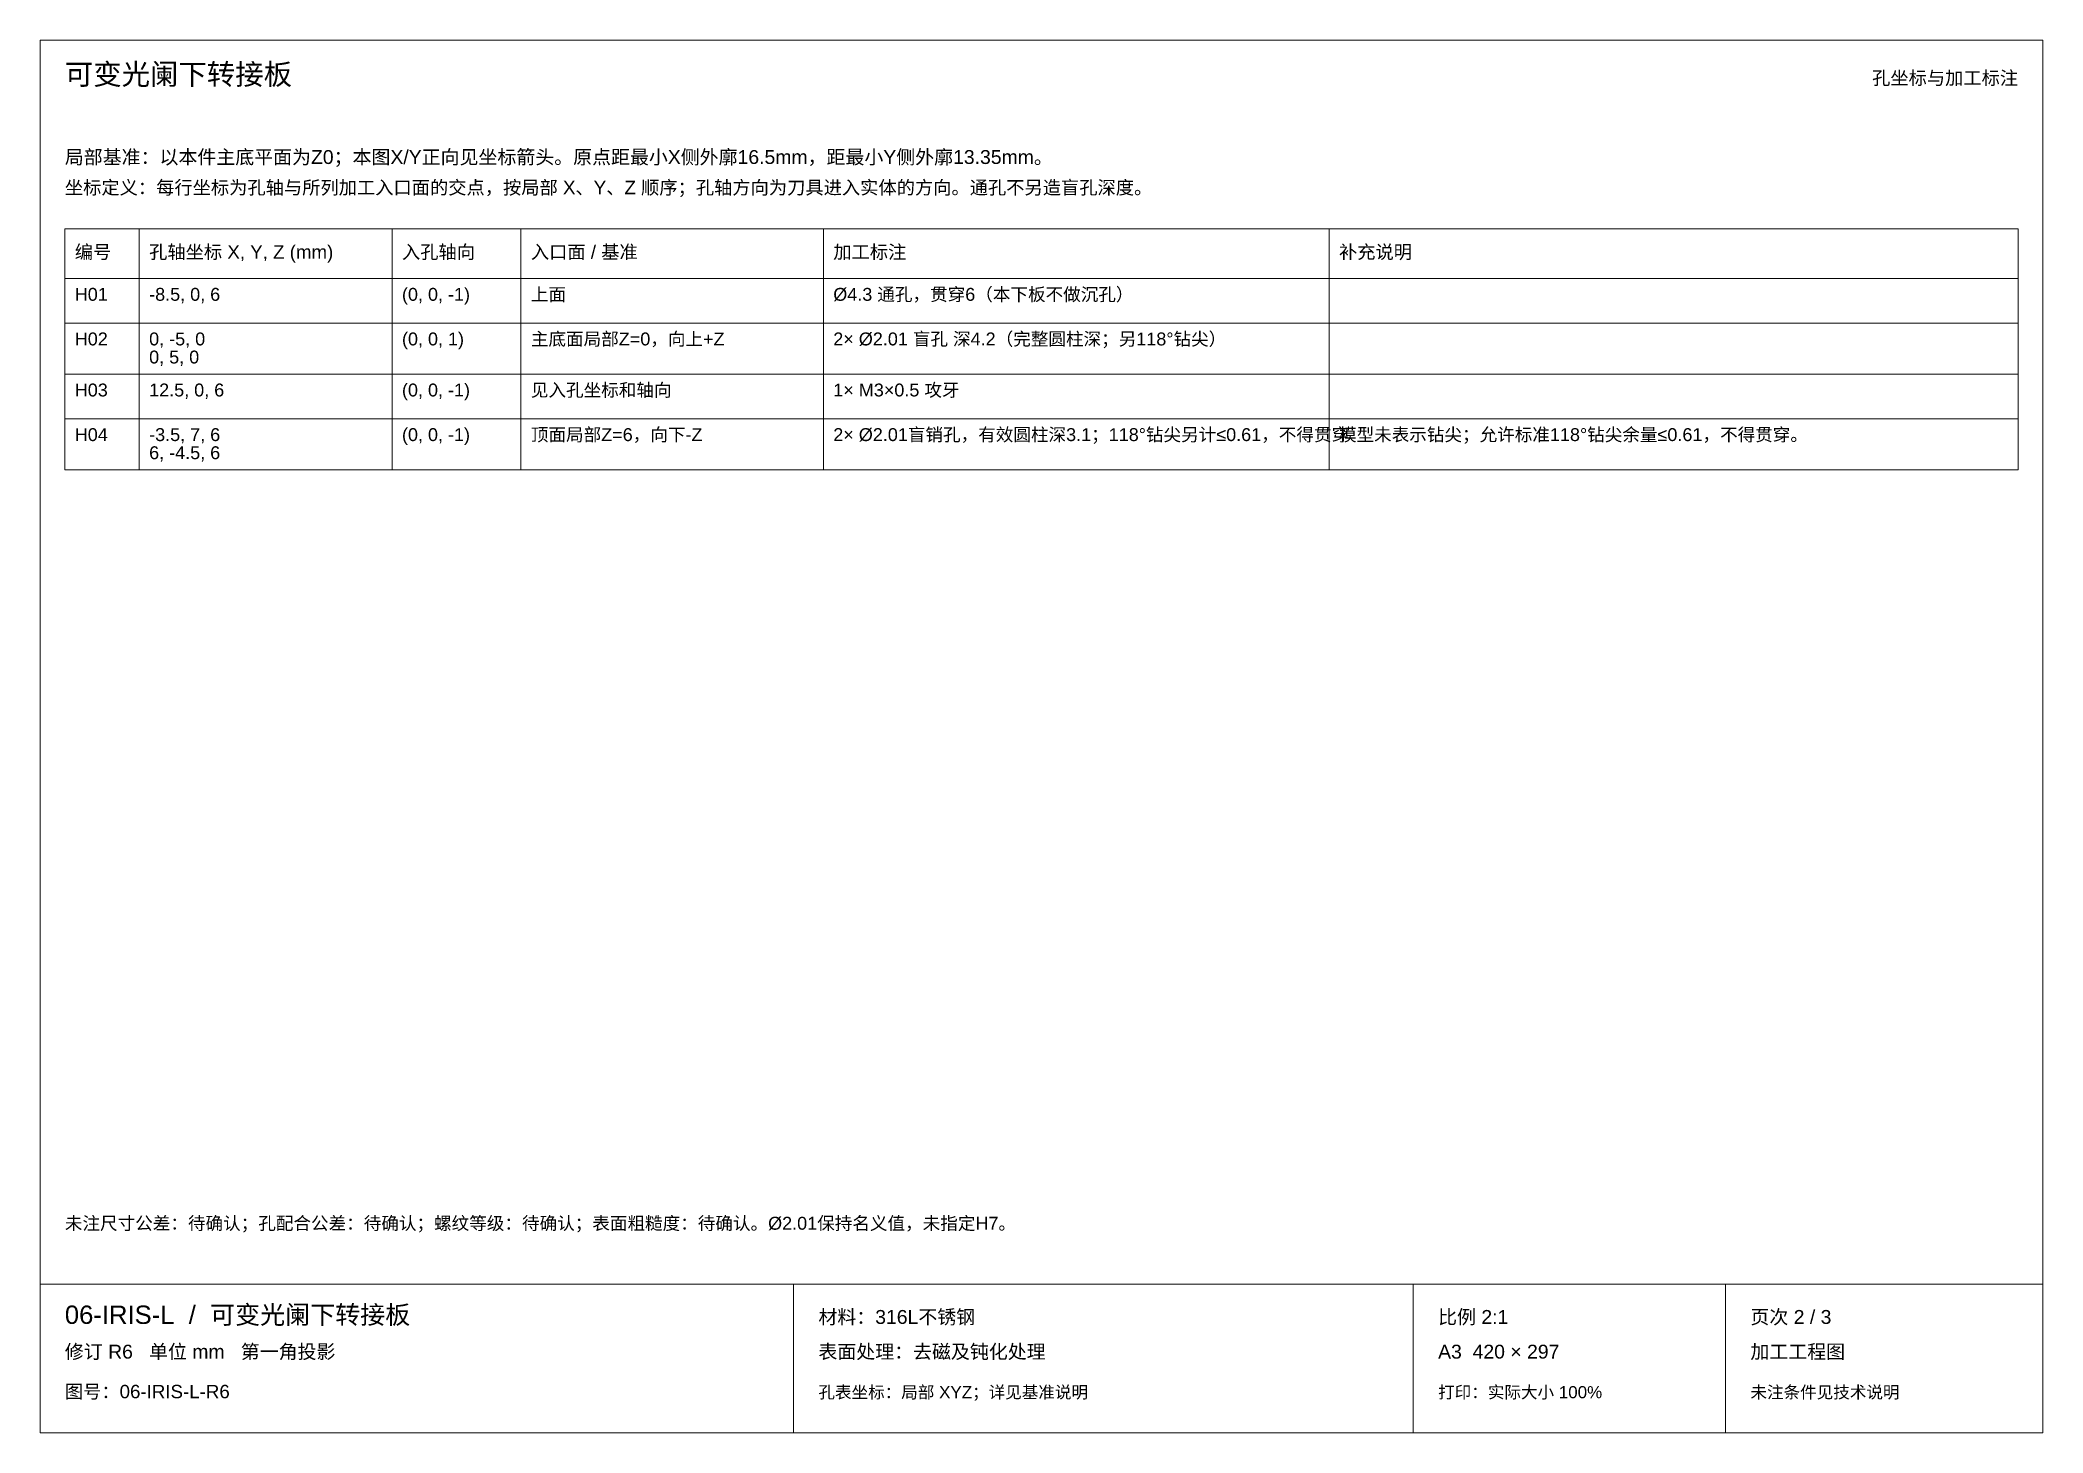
# Paper-space layout '02_孔表及加工说明' of a CAD drawing. Header units: millimetres. Extents: x 8 to 412, y 8 to 289.
import ezdxf
from ezdxf.enums import TextEntityAlignment as Align

# ---------------------------------------------------------------- set-up
doc = ezdxf.new("R2010")
doc.units = ezdxf.units.MM
doc.header["$LTSCALE"] = 0.5
doc.layers.add('ANNOTATIONS', color=7, linetype='CONTINUOUS', lineweight=18)
doc.styles.add('CJK', font='Arial Unicode.ttf')

psp = doc.layouts.new('02_孔表及加工说明')

# ---------------------------------------------------------------- linework, layer by layer
at = {"layer": 'ANNOTATIONS'}
for p, q in [((412, 289), (8, 289)), ((8, 289), (8, 8)), ((412, 8), (412, 289)), ((28, 250.9), (13, 250.9)), ((13, 250.9), (13, 240.9)), ((28, 240.9), (28, 250.9)), ((79, 250.9), (28, 250.9)), ((28, 250.9), (28, 240.9)), ((79, 240.9), (79, 250.9)), ((105, 250.9), (79, 250.9)), ((79, 250.9), (79, 240.9)), ((105, 240.9), (105, 250.9)), ((166, 250.9), (105, 250.9)), ((105, 250.9), (105, 240.9)), ((166, 240.9), (166, 250.9)), ((268, 250.9), (166, 250.9)), ((166, 250.9), (166, 240.9)), ((268, 240.9), (268, 250.9)), ((407, 250.9), (268, 250.9)), ((268, 250.9), (268, 240.9)), ((407, 240.9), (407, 250.9)), ((13, 240.9), (28, 240.9)), ((28, 240.9), (13, 240.9)), ((13, 240.9), (13, 231.9)), ((28, 240.9), (79, 240.9)), ((28, 231.9), (28, 240.9)), ((79, 240.9), (28, 240.9)), ((28, 240.9), (28, 231.9)), ((79, 240.9), (105, 240.9)), ((79, 231.9), (79, 240.9)), ((105, 240.9), (79, 240.9)), ((79, 240.9), (79, 231.9)), ((105, 240.9), (166, 240.9)), ((105, 231.9), (105, 240.9)), ((166, 240.9), (105, 240.9)), ((105, 240.9), (105, 231.9)), ((166, 240.9), (268, 240.9)), ((166, 231.9), (166, 240.9)), ((268, 240.9), (166, 240.9)), ((166, 240.9), (166, 231.9)), ((268, 240.9), (407, 240.9)), ((268, 231.9), (268, 240.9)), ((407, 240.9), (268, 240.9)), ((268, 240.9), (268, 231.9)), ((407, 231.9), (407, 240.9)), ((13, 231.9), (28, 231.9)), ((28, 231.9), (13, 231.9)), ((13, 231.9), (13, 221.6)), ((28, 231.9), (79, 231.9)), ((28, 221.6), (28, 231.9)), ((79, 231.9), (28, 231.9)), ((28, 231.9), (28, 221.6)), ((79, 231.9), (105, 231.9)), ((79, 221.6), (79, 231.9)), ((105, 231.9), (79, 231.9)), ((79, 231.9), (79, 221.6)), ((105, 231.9), (166, 231.9)), ((105, 221.6), (105, 231.9)), ((166, 231.9), (105, 231.9)), ((105, 231.9), (105, 221.6)), ((166, 231.9), (268, 231.9)), ((166, 221.6), (166, 231.9)), ((268, 231.9), (166, 231.9)), ((166, 231.9), (166, 221.6)), ((268, 231.9), (407, 231.9)), ((268, 221.6), (268, 231.9)), ((407, 231.9), (268, 231.9)), ((268, 231.9), (268, 221.6)), ((407, 221.6), (407, 231.9)), ((13, 221.6), (28, 221.6)), ((28, 221.6), (13, 221.6)), ((13, 221.6), (13, 212.6)), ((28, 221.6), (79, 221.6)), ((28, 212.6), (28, 221.6)), ((79, 221.6), (28, 221.6)), ((28, 221.6), (28, 212.6)), ((79, 221.6), (105, 221.6)), ((79, 212.6), (79, 221.6)), ((105, 221.6), (79, 221.6)), ((79, 221.6), (79, 212.6)), ((105, 221.6), (166, 221.6)), ((105, 212.6), (105, 221.6)), ((166, 221.6), (105, 221.6)), ((105, 221.6), (105, 212.6)), ((166, 221.6), (268, 221.6)), ((166, 212.6), (166, 221.6)), ((268, 221.6), (166, 221.6)), ((166, 221.6), (166, 212.6)), ((268, 221.6), (407, 221.6)), ((268, 212.6), (268, 221.6)), ((407, 221.6), (268, 221.6)), ((268, 221.6), (268, 212.6)), ((407, 212.6), (407, 221.6)), ((13, 212.6), (28, 212.6)), ((28, 212.6), (13, 212.6)), ((13, 212.6), (13, 202.3)), ((28, 212.6), (79, 212.6)), ((28, 202.3), (28, 212.6)), ((79, 212.6), (28, 212.6)), ((28, 212.6), (28, 202.3)), ((79, 212.6), (105, 212.6)), ((79, 202.3), (79, 212.6)), ((105, 212.6), (79, 212.6)), ((79, 212.6), (79, 202.3)), ((105, 212.6), (166, 212.6)), ((105, 202.3), (105, 212.6)), ((166, 212.6), (105, 212.6)), ((105, 212.6), (105, 202.3)), ((166, 212.6), (268, 212.6)), ((166, 202.3), (166, 212.6)), ((268, 212.6), (166, 212.6)), ((166, 212.6), (166, 202.3)), ((268, 212.6), (407, 212.6)), ((268, 202.3), (268, 212.6)), ((407, 212.6), (268, 212.6)), ((268, 212.6), (268, 202.3)), ((407, 202.3), (407, 212.6)), ((13, 202.3), (28, 202.3)), ((28, 202.3), (79, 202.3)), ((79, 202.3), (105, 202.3)), ((105, 202.3), (166, 202.3)), ((166, 202.3), (268, 202.3)), ((268, 202.3), (407, 202.3)), ((8, 38), (412, 38)), ((160, 8), (160, 38)), ((285, 8), (285, 38)), ((348, 8), (348, 38)), ((8, 8), (412, 8))]:
    psp.add_line(p, q, dxfattribs=at)

# ---------------------------------------------------------------- texts
at = {"layer": 'ANNOTATIONS', "style": 'CJK'}
for s, height, p in [('可变光阑下转接板', 4.2, (13, 280)), ('局部基准：以本件主底平面为Z0；本图X/Y正向见坐标箭头。原点距最小X侧外廓16.5mm，距最小Y侧外廓13.35mm。', 2.8, (13, 264)), ('坐标定义：每行坐标为孔轴与所列加工入口面的交点，按局部 X、Y、Z 顺序；孔轴方向为刀具进入实体的方向。通孔不另造盲孔深度。', 2.7, (13, 257.9)), ('编号', 2.7, (15, 244.9)), ('孔轴坐标 X, Y, Z (mm)', 2.7, (30, 244.9)), ('入孔轴向', 2.7, (81, 244.9)), ('入口面 / 基准', 2.7, (107, 244.9)), ('加工标注', 2.7, (168, 244.9)), ('补充说明', 2.7, (270, 244.9)), ('H01', 2.6, (15, 236.4)), ('-8.5, 0, 6', 2.6, (30, 236.4)), ('(0, 0, -1)', 2.6, (81, 236.4)), ('上面', 2.6, (107, 236.4)), ('Ø4.3 通孔，贯穿6（本下板不做沉孔）', 2.6, (168, 236.4)), ('主底面局部Z=0，向上+Z', 2.6, (107, 227.4)), ('2× Ø2.01 盲孔 深4.2（完整圆柱深；另118°钻尖）', 2.6, (168, 227.4)), ('H02', 2.6, (15, 227.4)), ('0, -5, 0', 2.6, (30, 227.4)), ('0, 5, 0', 2.6, (30, 223.75)), ('(0, 0, 1)', 2.6, (81, 227.4)), ('H03', 2.6, (15, 217.1)), ('12.5, 0, 6', 2.6, (30, 217.1)), ('(0, 0, -1)', 2.6, (81, 217.1)), ('见入孔坐标和轴向', 2.6, (107, 217.1)), ('1× M3×0.5 攻牙', 2.6, (168, 217.1)), ('H04', 2.6, (15, 208.1)), ('-3.5, 7, 6', 2.6, (30, 208.1)), ('(0, 0, -1)', 2.6, (81, 208.1)), ('顶面局部Z=6，向下-Z', 2.6, (107, 208.1)), ('2× Ø2.01盲销孔，有效圆柱深3.1；118°钻尖另计≤0.61，不得贯穿', 2.6, (168, 208.1)), ('模型未表示钻尖；允许标准118°钻尖余量≤0.61，不得贯穿。', 2.6, (270, 208.1)), ('6, -4.5, 6', 2.6, (30, 204.45)), ('未注尺寸公差：待确认；孔配合公差：待确认；螺纹等级：待确认；表面粗糙度：待确认。Ø2.01保持名义值，未指定H7。', 2.6, (13, 49)), ('06-IRIS-L  /  可变光阑下转接板', 3.7, (13, 30)), ('材料：316L不锈钢', 2.8, (165, 30)), ('比例 2:1', 2.8, (290, 30)), ('页次 2 / 3', 2.8, (353, 30)), ('修订 R6   单位 mm   第一角投影', 2.8, (13, 23)), ('表面处理：去磁及钝化处理', 2.8, (165, 23)), ('A3  420 × 297', 2.8, (290, 23)), ('加工工程图', 2.8, (353, 23)), ('图号：06-IRIS-L-R6', 2.7, (13, 15)), ('孔表坐标：局部 XYZ；详见基准说明', 2.45, (165, 15)), ('打印：实际大小 100%', 2.45, (290, 15)), ('未注条件见技术说明', 2.45, (353, 15))]:
    psp.add_text(s, height=height, dxfattribs=at).set_placement(p)
psp.add_text('孔坐标与加工标注', height=2.7, dxfattribs=at).set_placement((407, 280), align=Align.RIGHT)

doc.saveas('drawing.dxf')
